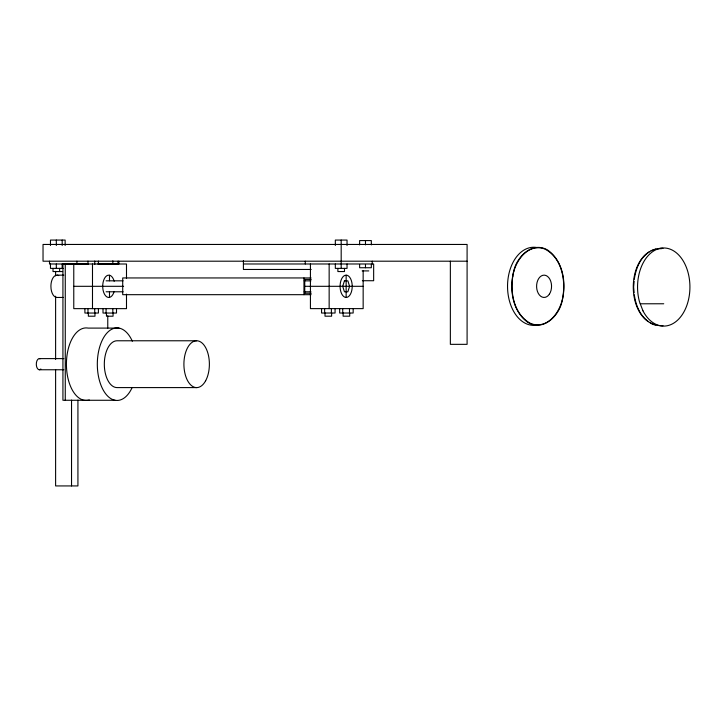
<?xml version="1.0" encoding="UTF-8"?>
<svg xmlns="http://www.w3.org/2000/svg" width="726" height="726" viewBox="0 0 726 726"><rect width="100%" height="100%" fill="white"/><g stroke="black" fill="none" stroke-linecap="round" stroke-linejoin="round"><path stroke-width="1.09" d="M634.125 281.461L633.626 287.033L634.125 292.596M634.315 279.238C635.767 268.883 640.105 257.621 649.298 251.84M651.086 250.733L655.76 249.063M657.674 248.682L661.513 248.682M663.01 248.31C623.371 247.366 623.371 326.691 663.01 325.756M467.09 261.197L43.034 261.197L43.034 244.453L467.09 244.453L467.09 344.342L450.356 344.342L450.356 261.197M86.902 263.983L49.495 263.983L49.495 261.197M97.992 263.983L118.837 263.983L118.837 261.197M243.41 263.983L373.654 263.983L373.654 280.726L362.365 280.726M63.189 268.384L50.466 268.384L50.466 263.983M311.209 269.464L243.41 269.464L243.41 260.698M362.174 270.907L368.781 270.907M62.599 271.56L53.016 271.56L53.016 268.384M57.145 275.145L63.824 275.145M311.1 277.949L122.712 277.949L122.712 294.683L311.1 294.683M304.421 279.401L311.263 279.401M106.105 280.826L123.102 280.826M304.185 280.844L310.973 280.844M73.771 286.316L123.592 286.307M304.702 286.316L363.154 286.307M106.105 291.779L123.102 291.779M304.185 291.788L310.973 291.788M304.421 293.231L311.263 293.231M63.48 297.46L56.8 297.46A11.162 6.071 -90 0 1 51.065 288.884L50.902 285.99A11.162 6.071 -90 0 1 58.706 275.608M640.241 303.786L663.736 303.767M119.028 328.098L88.127 328.098A36.264 19.729 90 0 0 66.429 365.296A36.264 19.729 90 0 0 89.325 399.981M196.637 340.775L117.049 340.775A23.404 12.732 -90 0 0 104.317 364.189A23.404 12.732 -90 0 0 117.049 387.593L196.637 387.593M39.331 358.608L63.861 358.608M39.331 369.761L63.861 369.761M115.071 400.271L62.926 400.271L62.926 264.001L126.496 264.001L126.496 278.512M655.76 325.003L652.874 324.431L650.187 322.78M648.4 321.672C639.869 315.628 635.686 304.893 634.315 294.829M372.238 261.197L372.238 263.983M371.331 244.916L371.331 240.578L359.624 240.578L359.624 244.916M371.331 264.436L371.331 267.74L359.624 267.74L359.624 264.436M365.477 240.578L365.477 244.916M365.477 264.436L365.477 267.74M363.154 270.68L363.154 308.623L310.429 308.623L310.429 263.983M353.163 308.623L353.163 313.024L339.668 313.024L339.668 308.623M349.714 313.024L349.714 316.191L343.117 316.191L343.117 313.024M349.487 308.623L349.487 313.024M347.037 245.506L347.037 240.07L335.33 240.07L335.33 245.506M347.037 263.983L347.037 268.384L335.33 268.384L335.33 263.983M346.148 275.236L346.148 297.37M344.487 268.384L344.487 271.56L337.88 271.56L337.88 268.384M342.736 308.623L342.736 313.024M341.184 240.07L341.184 268.384M335.067 308.623L335.067 313.024L321.564 313.024L321.564 308.623M331.619 313.024L331.619 316.191L325.012 316.191L325.012 313.024M331.392 308.623L331.392 313.024M329.15 263.983L329.15 308.623M324.64 308.623L324.64 313.024M305.283 261.197L305.283 263.983M304.757 279.401L304.757 293.231M303.958 277.949L303.958 294.683M126.496 294.13L126.496 308.641L73.771 308.641L73.771 264.001M117.966 261.197L117.966 263.983M116.505 308.641L116.505 313.042L103.01 313.042L103.01 308.641M113.056 313.042L113.056 316.209L106.459 316.209L106.459 313.042M112.829 260.834L112.829 264.164M112.829 308.641L112.829 313.042M109.49 275.254L109.49 280.79M109.49 291.852L109.49 297.388A11.162 6.071 90 0 0 114.127 291.571M107.766 315.81L107.766 328.197M106.078 308.641L106.078 313.042M98.409 261.097L98.409 264.491M98.409 308.641L98.409 313.042L84.906 313.042L84.906 308.641M94.961 313.042L94.961 316.209L88.354 316.209L88.354 313.042M94.734 261.097L94.734 264.491M94.734 308.641L94.734 313.042M92.492 264.001L92.492 308.641M87.982 261.097L87.982 264.491M87.982 308.641L87.982 313.042M77.927 400.108L77.927 485.93L55.612 485.93L55.612 369.616M76.911 261.197L76.911 263.983M71.538 400.108L71.538 485.93M65.14 245.506L65.14 240.07L50.466 240.07L50.466 245.506M65.267 264.001L65.267 400.271M62.173 240.07L62.173 245.506M62.173 263.983L62.173 268.384M59.623 268.384L59.623 271.56M56.319 240.07L56.319 245.506M56.319 263.983L56.319 268.384M55.612 271.361L55.612 275.88M55.612 296.208L55.612 359.452M40.856 369.017A5.581 3.031 90 0 1 36.327 364.915A5.581 3.031 90 0 1 40.121 358.798M132.159 387.512A36.264 19.729 90 0 1 103.446 390.452A36.264 19.729 90 0 1 103.636 337.59A36.264 19.729 90 0 1 132.332 341.238M114.191 281.271A11.162 6.071 -90 0 0 107.793 275.29A11.162 6.071 -90 0 0 102.765 284.71L102.747 287.623A11.162 6.071 -90 0 0 109.49 297.388M537.149 325.03A39.059 26.19 90 0 1 507.538 286.307A39.059 26.19 90 0 1 537.149 247.584M352.174 286.307L352.164 287.895A11.162 6.071 -90 0 1 346.075 297.46A11.162 6.071 -90 0 1 340.122 287.623L340.14 284.71A11.162 6.071 -90 0 1 346.229 275.145A11.162 6.071 -90 0 1 352.183 284.982L352.174 286.307M512.792 276.279C510.079 293.485 514.226 315.211 531.151 323.705C548.157 329.658 560.889 311.155 562.949 296.326C565.654 279.12 561.507 257.394 544.591 248.9C527.575 242.947 514.852 261.451 512.792 276.279M513.672 271.361C509.253 289.03 512.202 311.055 527.847 322.389C543.166 331.755 559.038 315.946 562.06 301.254C566.48 283.576 563.53 261.551 547.894 250.216C532.566 240.85 516.694 256.659 513.672 271.361M344.433 280.844L342.708 286.316L344.433 291.788L347.872 291.788L349.587 286.316L347.872 280.844L344.433 280.844M642.955 310.81L639.542 301.98A39.059 26.19 -90 0 1 664.88 248.011A39.059 26.19 -90 0 1 686.968 305.065A39.059 26.19 -90 0 1 642.955 310.81M205.649 380.742A23.404 12.732 -90 0 0 199.94 341.574A23.404 12.732 -90 0 0 184.34 370.242A23.404 12.732 -90 0 0 205.649 380.742M549.364 294.193A11.162 7.487 -90 0 0 546.016 275.526A11.162 7.487 -90 0 0 536.85 289.193A11.162 7.487 -90 0 0 549.364 294.193"/></g></svg>
